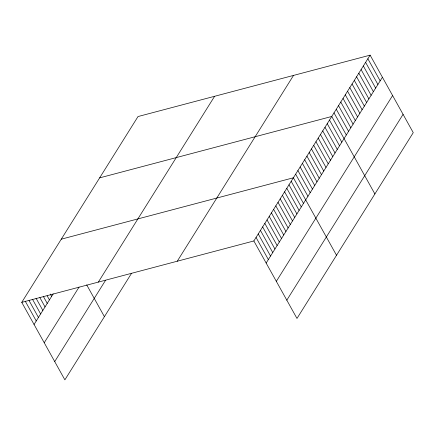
<?xml version="1.0" encoding="UTF-8"?>
<svg xmlns="http://www.w3.org/2000/svg" width="435" height="435" viewBox="0 0 435 435"><rect width="100%" height="100%" fill="white"/><g stroke="black" fill="none" stroke-linecap="round" stroke-linejoin="round"><path stroke-width="0.65" d="M131.495 273.392L64.88 379.847L21.75 302.352L138.015 116.547L370.12 55.153L413.25 132.648L296.985 318.453L253.855 240.957L370.12 55.153M34.055 324.466L53.195 293.881M44.229 342.742L79.056 287.089M98.343 282.092L214.607 96.287M54.712 361.572L105.526 280.363M177.257 261.217L293.522 75.413M266.16 263.066L382.425 77.261M276.334 281.342L392.598 95.537M286.812 300.172L403.076 114.367M99.648 177.866L331.753 116.466L374.883 193.961M61.281 239.179L293.386 177.784L336.516 255.274M21.75 302.352L253.855 240.957M367.863 58.758L380.168 80.872M365.607 62.368L377.912 84.477M363.345 65.973L375.655 88.082M361.088 69.578L373.399 91.693M358.831 73.189L371.142 95.298M356.575 76.794L368.885 98.903M354.318 80.399L366.629 102.513M352.062 84.004L364.367 106.118M349.805 87.614L362.11 109.723M347.549 91.219L359.854 113.328M345.292 94.825L357.597 116.939M343.036 98.435L355.341 120.544M340.779 102.04L353.084 124.149M338.522 105.645L350.827 127.759M336.266 109.256L348.571 131.365M334.009 112.861L346.314 134.97M329.496 120.076L341.801 142.185M327.234 123.681L339.545 145.79M324.978 127.286L337.288 149.401M322.721 130.897L335.032 153.006M320.464 134.502L332.775 156.611M318.208 138.107L330.518 160.221M315.951 141.718L328.256 163.826M313.695 145.323L326 167.431M311.438 148.928L323.743 171.042M309.182 152.538L321.487 174.647M306.925 156.143L319.23 178.252M304.669 159.748L316.974 181.863M302.412 163.359L314.717 185.468M300.155 166.964L312.46 189.073M297.899 170.569L310.204 192.683M295.642 174.174L307.947 196.288M291.189 181.292L303.494 203.406M288.992 184.804L301.297 206.913M286.796 188.311L299.101 210.426M284.599 191.824L296.904 213.933M282.402 195.331L294.707 217.44M280.205 198.844L292.516 220.953M278.008 202.351L290.319 224.46M275.812 205.858L288.122 227.973M273.62 209.371L285.925 231.48M271.424 212.878L283.729 234.992M269.227 216.391L281.532 238.5M267.03 219.898L279.335 242.012M264.833 223.411L277.138 245.519M262.637 226.918L274.942 249.027M260.44 230.43L272.75 252.539M258.243 233.938L270.554 256.046M256.046 237.45L268.357 259.559M86.706 284.865L104.411 316.675M50.329 294.06L51.624 296.387M47.165 295.827L49.427 299.9M43.348 296.425L47.236 303.407M39.857 297.605L45.039 306.92M36.04 298.209L42.842 310.427M32.549 299.389L40.645 313.934M29.058 300.574L38.449 317.447M25.241 301.172L36.252 320.954"/></g></svg>
